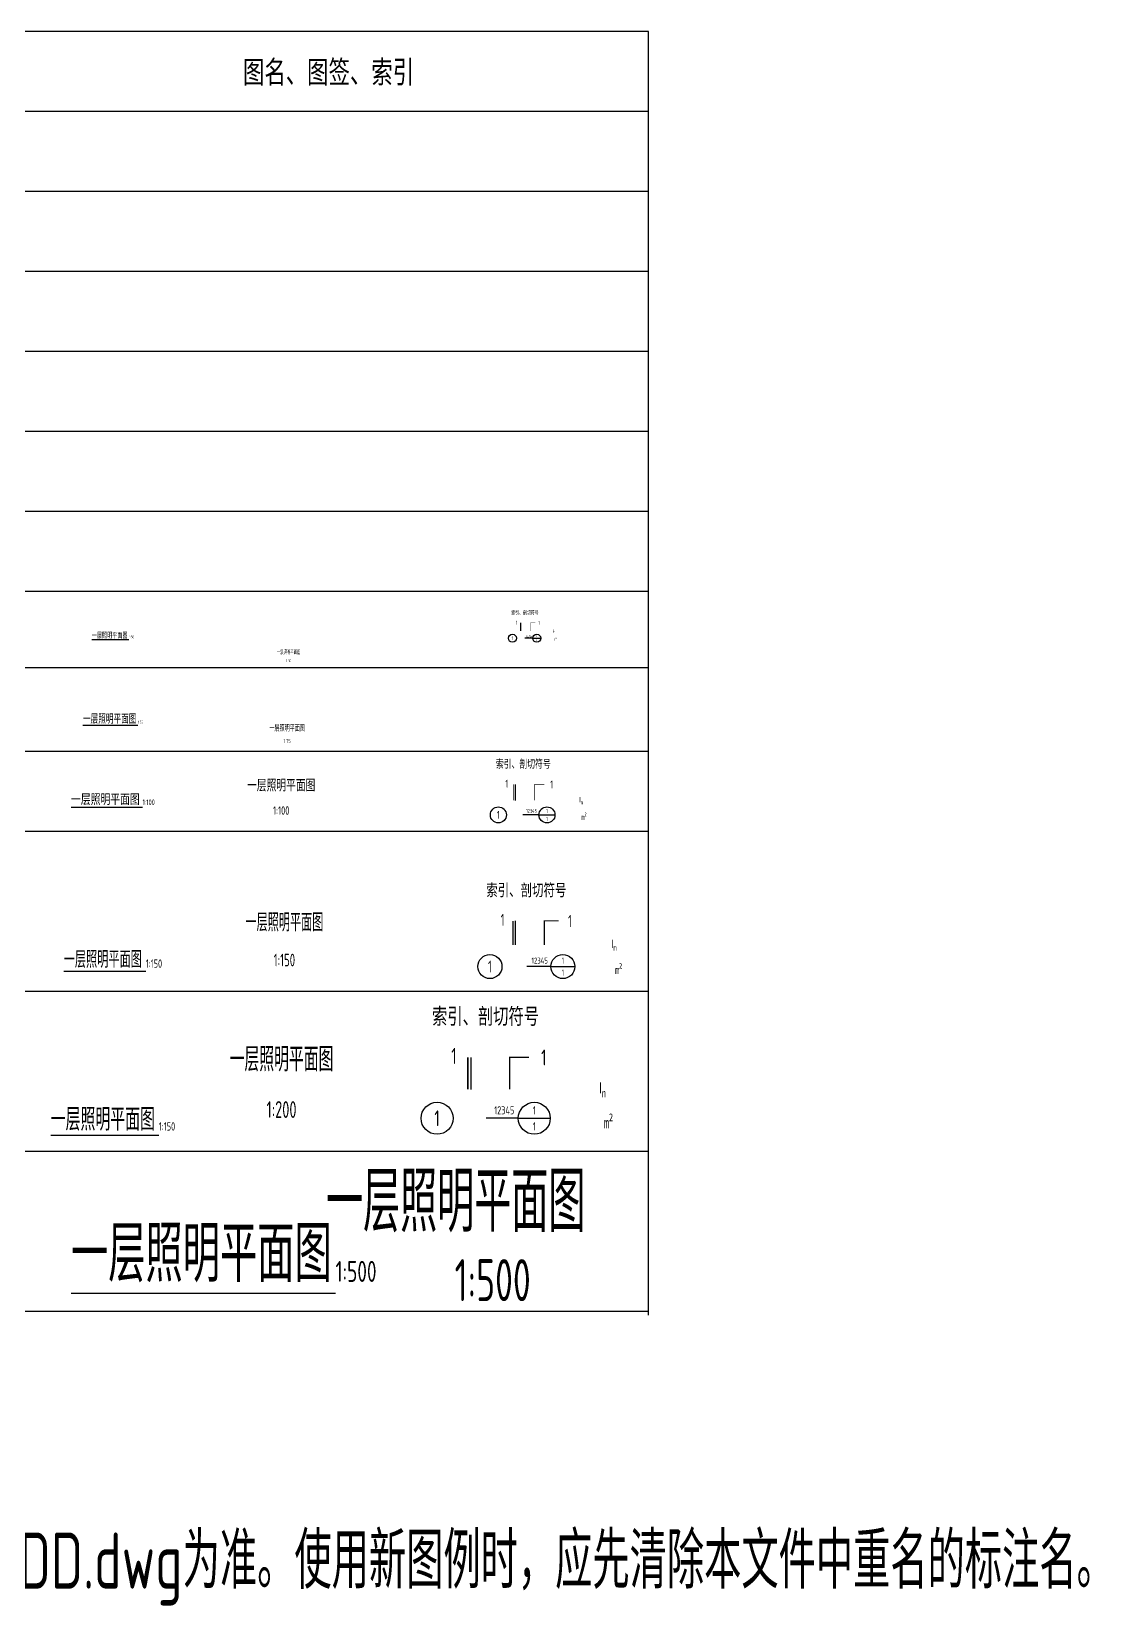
# Model space of a CAD drawing. Header units: millimetres. Extents: x -1582620 to 4754388, y -184455 to 3397362.
# Drawn here: x -649713 to -583596, y -184455 to -86081 of the extents above; entities that cross this region are included whole.
import ezdxf
from ezdxf.enums import TextEntityAlignment as Align

# ---------------------------------------------------------------- set-up
doc = ezdxf.new("R2010")
doc.units = ezdxf.units.MM
doc.header["$LTSCALE"] = 1000
doc.header["$MEASUREMENT"] = 0
for name, color, linetype in [('E-SHET-PROF', 1, 'Continuous'), ('E-UNIV-DIAG', 2, 'Continuous'), ('E-UNIV-NOTE', 6, 'Continuous')]:
    doc.layers.add(name, color=color, linetype=linetype)
doc.styles.add('TH-STYLE1', font='Stfangso_0.ttf', dxfattribs={"width": 0.65})
doc.styles.add('TH-STYLE2', font='Tssdeng.shx', dxfattribs={"width": 0.7, "bigfont": 'Tssdchn.shx'})
doc.styles.add('TH-STYLE3', font='tssdeng.shx', dxfattribs={"width": 0.65, "bigfont": 'tssdchn.shx'})

msp = doc.modelspace()

# ---------------------------------------------------------------- linework, layer by layer
at = {"layer": 'E-UNIV-DIAG'}
for p, q in [((-611149.87, -86080.89), (-651149.87, -86080.89)), ((-611149.87, -166315.49), (-611149.87, -86080.89)), ((-611149.87, -91080.89), (-651149.87, -91080.89)), ((-611149.87, -96080.89), (-651149.87, -96080.89)), ((-611149.87, -101080.89), (-651149.87, -101080.89)), ((-611149.87, -106080.89), (-651149.87, -106080.89)), ((-611149.87, -111080.89), (-651149.87, -111080.89)), ((-611149.87, -116080.89), (-651149.87, -116080.89)), ((-611149.87, -121080.89), (-651149.87, -121080.89)), ((-611149.87, -125846.3), (-651149.87, -125846.3)), ((-611149.87, -131080.89), (-651149.87, -131080.89)), ((-611149.87, -136080.89), (-651149.87, -136080.89)), ((-611149.87, -146080.89), (-651149.87, -146080.89)), ((-611149.87, -156080.89), (-651149.87, -156080.89)), ((-611149.87, -166080.89), (-651149.87, -166080.89))]:
    msp.add_line(p, q, dxfattribs=at)
at = {"layer": 'E-UNIV-NOTE'}
for p, q in [((-619124.73, -123547.21), (-619124.73, -123047.21)), ((-618386.47, -123999.22), (-618886.47, -123999.22)), ((-618386.47, -123999.22), (-617886.47, -123999.22)), ((-619476.26, -134138.53), (-619476.26, -133138.53)), ((-617999.75, -135042.55), (-618999.75, -135042.55)), ((-617999.75, -135042.55), (-616999.75, -135042.55)), ((-619470.56, -143167.35), (-619470.56, -141667.35)), ((-617255.8, -144523.38), (-618755.8, -144523.38)), ((-617255.8, -144523.38), (-615755.8, -144523.38)), ((-622244.12, -152196.16), (-622244.12, -150196.16)), ((-619291.1, -154004.21), (-621291.1, -154004.21)), ((-619291.1, -154004.21), (-617291.1, -154004.21))]:
    msp.add_line(p, q, dxfattribs=at)
for points, const_width in [([(-619174.73, -123547.21), (-619174.73, -123047.21)], 25), ([(-618521.37, -123547.21), (-618521.37, -123047.21), (-618221.37, -123047.21)], 25), ([(-619576.26, -134138.53), (-619576.26, -133138.53)], 50), ([(-618269.55, -134138.53), (-618269.55, -133138.53), (-617669.55, -133138.53)], 50), ([(-619620.56, -143167.35), (-619620.56, -141667.35)], 75), ([(-617660.49, -143167.35), (-617660.49, -141667.35), (-616760.49, -141667.35)], 75), ([(-622444.12, -152196.16), (-622444.12, -150196.16)], 100), ([(-619830.7, -152196.16), (-619830.7, -150196.16), (-618630.7, -150196.16)], 100)]:
    msp.add_lwpolyline(points, dxfattribs=dict(at, const_width=const_width))
for centre, radius in [((-619655.68, -123999.22), 250), ((-618136.47, -123999.22), 250), ((-620538.17, -135042.55), 500), ((-617499.75, -135042.55), 500), ((-621063.42, -144523.38), 750), ((-616505.8, -144523.38), 750), ((-624367.93, -154004.21), 1000), ((-618291.1, -154004.21), 1000)]:
    msp.add_circle(centre, radius, dxfattribs=at)

# ---------------------------------------------------------------- texts
at = {"layer": 'E-SHET-PROF', "attachment_point": 5}
for s, insert, char_height, style in [('\\L一层照明平面图\\H175;\\l 1:50', (-644623.86, -123846.3), 350, 'TH-STYLE2'), ('一层照明平面图', (-633646.43, -124888.11), 250, 'TH-STYLE3'), ('1:50', (-633646.43, -125409.13), 175, 'TH-STYLE3'), ('{\\L一层照明平面图\\H0.33333x;\\l 1:75}', (-644623.86, -129080.89), 525, 'TH-STYLE2'), ('一层照明平面图', (-633737.93, -129643.61), 375, 'TH-STYLE3'), ('1:75', (-633737.93, -130425.14), 262.5, 'TH-STYLE3'), ('一层照明平面图', (-634107, -133206.32), 750, 'TH-STYLE3'), ('\\L一层照明平面图\\H350;\\l 1:100', (-644623.86, -134080.89), 700, 'TH-STYLE2'), ('1:100', (-634107, -134769.39), 525, 'TH-STYLE3'), ('一层照明平面图', (-633908.6, -141769.04), 1125, 'TH-STYLE3'), ('\\L一层照明平面图\\H525;\\l 1:150', (-644623.86, -144080.89), 1050, 'TH-STYLE2'), ('1:150', (-633908.6, -144113.64), 787.5, 'TH-STYLE3'), ('一层照明平面图', (-634088.52, -150331.75), 1500, 'TH-STYLE3'), ('\\L一层照明平面图\\H525;\\l 1:150', (-644623.86, -154080.89), 1400, 'TH-STYLE2'), ('1:200', (-634088.52, -153457.89), 1050, 'TH-STYLE3'), ('一层照明平面图', (-623202.75, -159248.99), 3750, 'TH-STYLE3'), ('{\\H2.5x;\\L一层照明平面图\\H0.15x;\\l \\H2.5x;1:500}', (-637697.25, -162498.94), 1400, 'TH-STYLE2'), ('1:500', (-620893.53, -164119.41), 2625, 'TH-STYLE3')]:
    msp.add_mtext(s, dxfattribs=dict(at, insert=insert, char_height=char_height, style=style))
at = {"layer": 'E-UNIV-NOTE', "width": 0.7}
for s, height, style, p in [('图名、图签、索引', 1400, 'TH-STYLE1', (-631149.87, -88580.89)), ('1', 250, 'TH-STYLE2', (-619392.07, -123025.8)), ('1', 250, 'TH-STYLE2', (-617988.86, -123049.81)), ('1', 250, 'TH-STYLE2', (-619655.68, -123999.22)), ('1', 125, 'TH-STYLE2', (-618136.47, -123874.22)), ('1', 125, 'TH-STYLE2', (-618136.47, -124124.22)), ('1', 500, 'TH-STYLE2', (-620010.95, -133095.72)), ('1', 500, 'TH-STYLE2', (-617204.52, -133143.74)), ('1', 250, 'TH-STYLE2', (-617499.75, -134792.55)), ('1', 500, 'TH-STYLE2', (-620538.17, -135042.55)), ('1', 250, 'TH-STYLE2', (-617499.75, -135292.55)), ('1', 750, 'TH-STYLE2', (-620272.59, -141603.14)), ('1', 750, 'TH-STYLE2', (-616062.95, -141675.16)), ('1', 750, 'TH-STYLE2', (-621063.42, -144523.38)), ('1', 375, 'TH-STYLE2', (-616505.8, -144148.38)), ('1', 375, 'TH-STYLE2', (-616505.8, -144898.38)), ('1', 1000, 'TH-STYLE2', (-623313.49, -150110.56)), ('1', 1000, 'TH-STYLE2', (-617700.64, -150206.59)), ('1', 500, 'TH-STYLE2', (-618291.1, -153504.21)), ('1', 1000, 'TH-STYLE2', (-624367.93, -154004.21)), ('1', 500, 'TH-STYLE2', (-618291.1, -154504.21))]:
    msp.add_text(s, height=height, dxfattribs=dict(at, style=style)).set_placement(p, align=Align.MIDDLE)
at = {"layer": 'E-UNIV-NOTE', "style": 'TH-STYLE1', "width": 0.7}
for height, p in [(250, (-619734.01, -122528.73)), (500, (-620694.82, -132101.56)), (750, (-621298.39, -140111.9)), (1000, (-624681.23, -148122.24))]:
    msp.add_text('索引、剖切符号', height=height, dxfattribs=at).set_placement(p)
at = {"layer": 'E-UNIV-NOTE', "style": 'TH-STYLE2', "width": 0.7}
for height, p in [(125, (-618448.97, -123874.22)), (250, (-618124.75, -134792.55)), (375, (-617443.3, -144148.38)), (500, (-619541.1, -153504.21))]:
    msp.add_text('12345', height=height, dxfattribs=at).set_placement(p, align=Align.MIDDLE_RIGHT)
at = {"layer": 'E-UNIV-NOTE', "style": 'TH-STYLE3', "width": 0.7}
msp.add_text('标注样式应以最新发布的图例文件!E-B*-YYYYMMDD.dwg为准。使用新图例时，应先清除本文件中重名的标注名。', height=3500, dxfattribs=at).set_placement((-707587.4, -181648.49), align=Align.MIDDLE_LEFT)
at = {"layer": 'E-UNIV-NOTE', "attachment_point": 5, "style": 'TH-STYLE1'}
for s, insert, char_height in [('\\A1;{\\f??|b0|i0|c0|p54;I\\H0.7002x;\\S^ n;}', (-617070.49, -123553.11), 174.98), ('\\A1;m{\\H0.7003x;\\S2^ ;}', (-616976.73, -124039.56), 174.98), ('\\A1;{\\f??|b0|i0|c0|p54;I\\H0.7002x;\\S^ n;}', (-615367.78, -134150.33), 349.96), ('\\A1;m{\\H0.7003x;\\S2^ ;}', (-615180.26, -135123.24), 349.96), ('\\A1;{\\f??|b0|i0|c0|p54;I\\H0.7002x;\\S^ n;}', (-613307.84, -143185.06), 524.9399), ('\\A1;m{\\H0.7003x;\\S2^ ;}', (-613026.56, -144644.41), 524.9399), ('\\A1;{\\f??|b0|i0|c0|p54;I\\H0.7002x;\\S^ n;}', (-614027.16, -152219.78), 699.9199), ('\\A1;m{\\H0.7003x;\\S2^ ;}', (-613652.13, -154165.58), 699.9199)]:
    msp.add_mtext(s, dxfattribs=dict(at, insert=insert, char_height=char_height))

doc.saveas('drawing.dxf')
